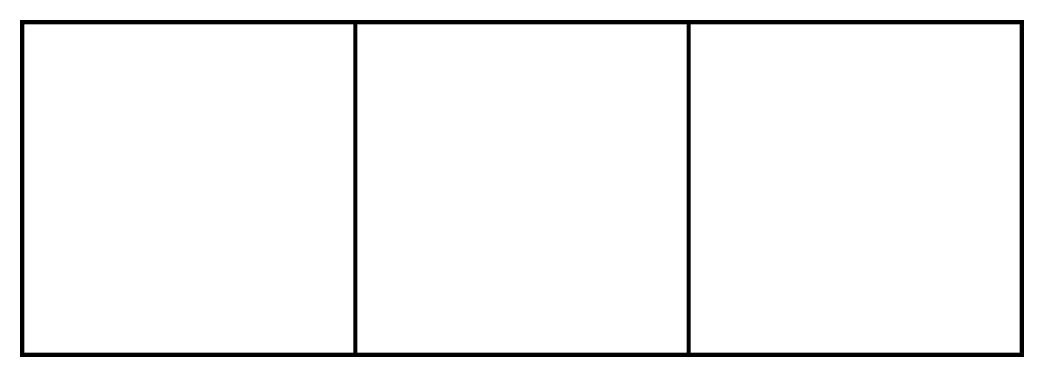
# Model space of a CAD drawing. Header units: millimetres. Extents: x -0.1 to 24.1, y -0.1 to 8.
import ezdxf

# ---------------------------------------------------------------- set-up
doc = ezdxf.new("R2010")
doc.units = ezdxf.units.MM

msp = doc.modelspace()

# ---------------------------------------------------------------- linework, layer by layer
at = {"color": 7, "const_width": 0.1}
msp.add_lwpolyline([(24, 8), (24, 0), (0, 0), (0, 8)], close=True, dxfattribs=at)
for points in [[(8, 0), (8, 8)], [(16, 0), (16, 8)]]:
    msp.add_lwpolyline(points, dxfattribs=at)

doc.saveas('drawing.dxf')
